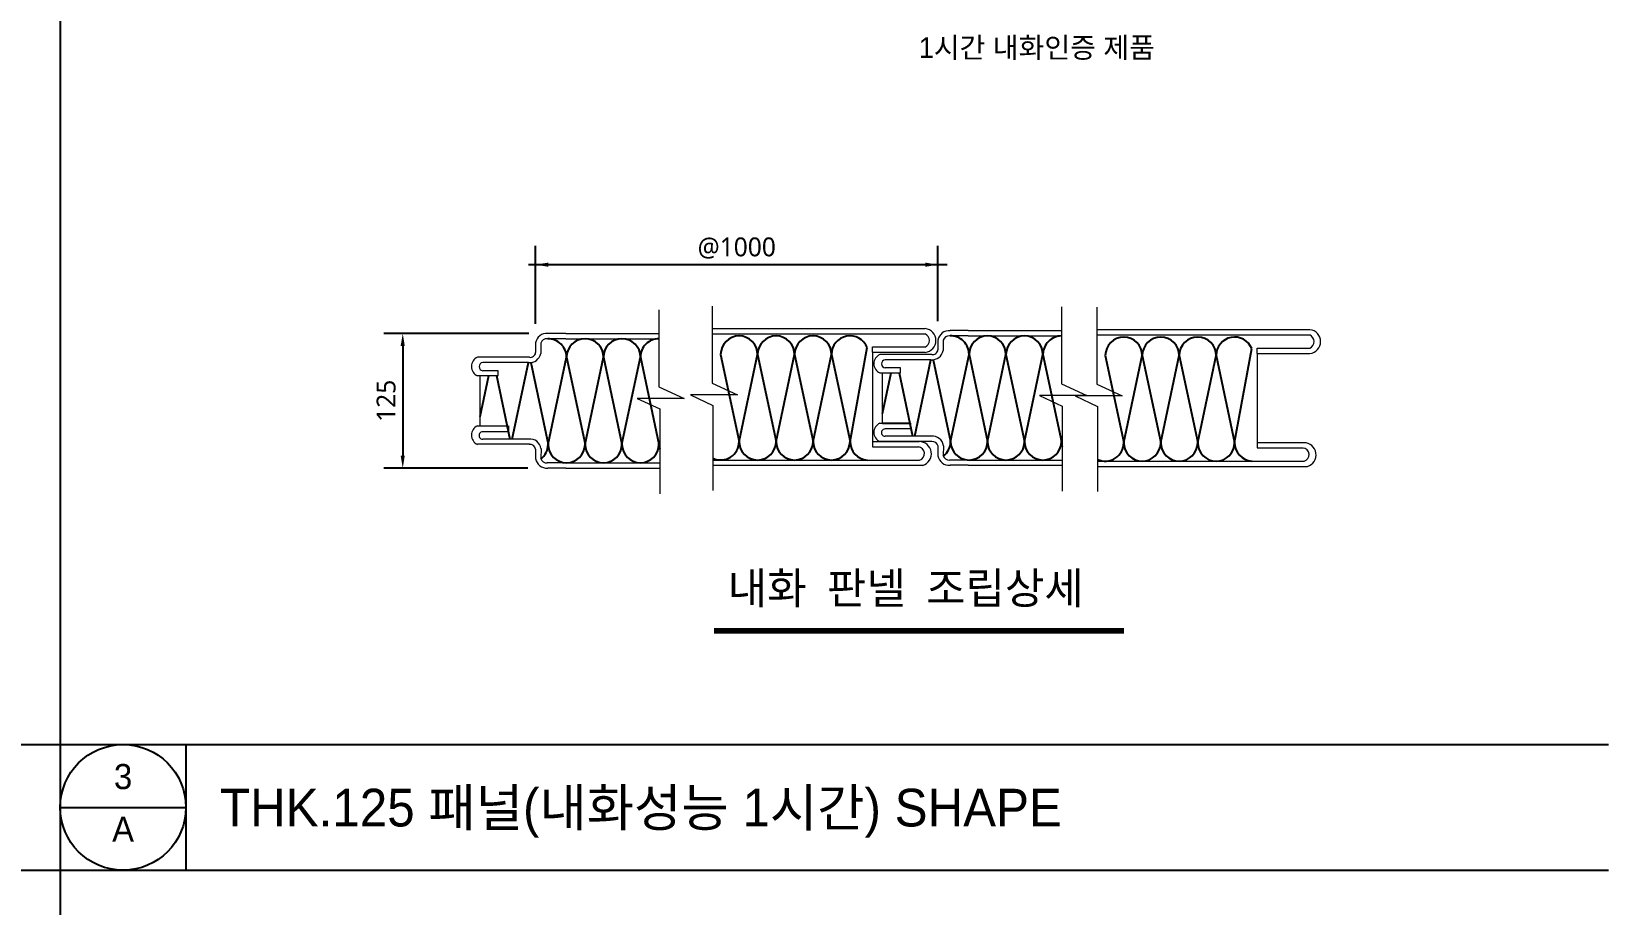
# Model space of a CAD drawing. Header units: millimetres. Extents: x 50863 to 79787, y -43062 to -37468.
# Drawn here: x 53228 to 54483, y -38882 to -38188 of the extents above; entities that cross this region are included whole.
import ezdxf
from ezdxf.enums import TextEntityAlignment as Align

# ---------------------------------------------------------------- set-up
doc = ezdxf.new("R2010")
doc.units = ezdxf.units.MM
doc.header["$LTSCALE"] = 50
doc.linetypes.add('DASHED', pattern=[0.75, 0.5, -0.25])
for name, color, linetype in [('1', 1, 'Continuous'), ('ARTINT-A1$0$MK', 3, 'Continuous'), ('ARTINT-A1$0$TEX', 7, 'Continuous'), ('DIM', 7, 'Continuous'), ('HAT', 5, 'Continuous'), ('TEXT', 3, 'Continuous'), ('WAL', 3, 'Continuous')]:
    doc.layers.add(name, color=color, linetype=linetype)
doc.styles.get("Standard").update_dxf_attribs({"font": 'txt.shx'})
doc.styles.add('나눔고딕 7', font='')
doc.styles.add('돋움', font='')
doc.styles.add('돋움체', font='')
doc.styles.get('나눔고딕 7').set_extended_font_data('NanumGothic')
doc.styles.get('돋움').set_extended_font_data('Dotum')
doc.styles.get('돋움체').set_extended_font_data('DotumChe')
doc.dimstyles.get("Standard").update_dxf_attribs({"dimtxt": 3, "dimasz": 3, "dimexe": 1.25, "dimexo": 3, "dimgap": 1, "dimtad": 1, "dimdec": 0, "dimzin": 1, "dimdsep": 46, "dimlunit": 6, "dimtxsty": 'Standard', "dimcen": 2.5, "dimadec": 0, "dimazin": 0, "dimtfac": 1, "dimtdec": 0, "dimtix": 1, "dimtmove": 2, "dimatfit": 3, "dimfxl": 0, "dimtolj": 1, "dimtzin": 1, "dimarcsym": 0})

# ---------------------------------------------------------------- blocks, each defined once
blk = doc.blocks.new('*D60')
at = {"layer": 'Defpoints', "color": 0}
for p in [(53638.9, -38427.7), (53523.5, -38534.9), (53638, -38534.9)]:
    blk.add_point(p, dxfattribs=at)
at = {"layer": 'DIM', "color": 7, "linetype": 'Continuous', "lineweight": -2, "ltscale": 1000}
for p, q in [((53623.9, -38427.7), (53508.5, -38427.7)), ((53623, -38534.9), (53508.5, -38534.9))]:
    blk.add_line(p, q, dxfattribs=at)
at = {"layer": 'DIM', "color": 0, "linetype": 'Continuous', "lineweight": -2, "ltscale": 1000}
blk.add_line((53523.5, -38437.7), (53523.5, -38524.9), dxfattribs=at)
at = {"layer": 'DIM', "color": 0}
for points in [[(53525.1, -38437.7), (53521.8, -38437.7), (53523.5, -38427.7)], [(53521.8, -38524.9), (53525.1, -38524.9), (53523.5, -38534.9)]]:
    blk.add_solid(points, dxfattribs=at)
at = {"layer": 'DIM', "color": 3, "insert": (53510.3, -38481.3), "char_height": 15, "attachment_point": 5, "rotation": 90, "style": '나눔고딕 7'}
blk.add_mtext('\\A1;125', dxfattribs=at)
blk = doc.blocks.new('*D61')
at = {"layer": 'Defpoints', "color": 0}
for p in [(53949.3, -38373), (53629.2, -38435.2), (53949.3, -38433)]:
    blk.add_point(p, dxfattribs=at)
at = {"layer": 'DIM', "color": 7, "linetype": 'Continuous', "lineweight": -2, "ltscale": 1000}
for p, q in [((53629.2, -38420.2), (53629.2, -38358)), ((53949.3, -38418), (53949.3, -38358))]:
    blk.add_line(p, q, dxfattribs=at)
at = {"layer": 'DIM', "color": 0, "linetype": 'Continuous', "lineweight": -2, "ltscale": 1000}
blk.add_line((53639.2, -38373), (53939.3, -38373), dxfattribs=at)
at = {"layer": 'DIM', "color": 0}
for points in [[(53639.2, -38371.4), (53639.2, -38374.7), (53629.2, -38373)], [(53939.3, -38374.7), (53939.3, -38371.4), (53949.3, -38373)]]:
    blk.add_solid(points, dxfattribs=at)
at = {"layer": 'DIM', "color": 3, "insert": (53789.2, -38359.8), "char_height": 15, "attachment_point": 5, "style": '나눔고딕 7'}
blk.add_mtext('\\A1;@1000', dxfattribs=at)

msp = doc.modelspace()

# ---------------------------------------------------------------- linework, layer by layer
at = {"color": 3, "lineweight": 13}
msp.add_line((53583, -38461.3), (53587.2, -38461.3), dxfattribs=at)
msp.add_line((53583, -38461.3), (53587.2, -38461.3), dxfattribs=at)
at = {"color": 7, "linetype": 'DASHED', "lineweight": 13}
msp.add_line((53585.1, -38501.2), (53585.1, -38461.3), dxfattribs=at)
at = {"color": 7, "linetype": 'Continuous', "lineweight": 13}
msp.add_line((53585.1, -38501.2), (53585.1, -38461.3), dxfattribs=at)
at = {"color": 7, "lineweight": 13}
for p, q in [((53583, -38501.2), (53587.2, -38501.2)), ((53583, -38501.2), (53587.2, -38501.2)), ((53903.1, -38499), (53907.3, -38499)), ((53903.1, -38499), (53907.3, -38499))]:
    msp.add_line(p, q, dxfattribs=at)
at = {"lineweight": 13}
for p, q in [((53629.2, -38519.8), (53629.1, -38527.3)), ((53633.5, -38519.2), (53633.4, -38527.2)), ((53653.2, -38530.6), (53638.4, -38530.6)), ((53653.2, -38534.8), (53638.8, -38534.8))]:
    msp.add_line(p, q, dxfattribs=at)
at = {"const_width": 4.5}
msp.add_lwpolyline([(54097.4, -38664.2), (53771.2, -38664.2)], dxfattribs=at)
at = {"layer": '1', "color": 7}
for p, q in [((53623.6, -38373), (53956.5, -38373)), ((53607.3, -38501.2), (53607.3, -38506)), ((53905.2, -38499), (53927.4, -38499))]:
    msp.add_line(p, q, dxfattribs=at)
at = {"layer": '1', "color": 0, "linetype": 'Continuous', "lineweight": 5}
for p, q in [((53727.3, -38408.9), (53727.3, -38470.1)), ((53769.7, -38406), (53769.7, -38467.2)), ((54047.5, -38406.6), (54047.5, -38467.8)), ((54075.6, -38406.9), (54075.6, -38468.1)), ((53769.7, -38423.8), (53893, -38423.8)), ((53893, -38423.8), (53922.5, -38423.8)), ((53922.5, -38423.8), (53939.2, -38423.8)), ((53973.4, -38425.5), (53959, -38425.5)), ((53973.4, -38425.5), (54047.5, -38425.5)), ((54075.6, -38424.7), (54198.9, -38424.7)), ((54198.9, -38424.7), (54228.5, -38424.7)), ((54228.5, -38424.7), (54245.2, -38424.7)), ((53629.2, -38435.2), (53629.2, -38442.9)), ((53633.4, -38435.4), (53633.4, -38443.6)), ((53653.2, -38431.9), (53638.4, -38431.9)), ((53653.2, -38427.7), (53638.9, -38427.7)), ((53653.2, -38427.7), (53727.3, -38427.7)), ((53653.2, -38431.9), (53727.3, -38431.9)), ((53769.7, -38428), (53893, -38428)), ((53893, -38428), (53921.9, -38428)), ((53897.2, -38438.5), (53939.2, -38438.5)), ((53897.2, -38442.7), (53897.2, -38438.5)), ((53921.9, -38428), (53939.2, -38428)), ((53949.3, -38433), (53949.3, -38440.7)), ((53953.5, -38433.1), (53953.5, -38441.3)), ((53973.4, -38429.7), (53958.6, -38429.7)), ((53973.4, -38429.7), (54047.5, -38429.7)), ((54075.6, -38428.9), (54198.9, -38428.9)), ((54198.9, -38428.9), (54227.9, -38428.9)), ((54227.9, -38428.9), (54245.1, -38428.9)), ((53624.2, -38446.6), (53583, -38446.6)), ((53623.5, -38450.8), (53587.2, -38450.8)), ((53897.2, -38442.7), (53939.2, -38442.7)), ((53897.2, -38442.7), (53939.2, -38442.7)), ((53897.2, -38442.7), (53897.2, -38513.7)), ((53944.3, -38444.4), (53903.1, -38444.4)), ((53943.7, -38448.6), (53907.3, -38448.6)), ((54203.1, -38439.4), (54245.1, -38439.4)), ((54203.1, -38443.6), (54203.1, -38439.4)), ((54203.1, -38443.6), (54245.1, -38443.6)), ((54203.1, -38443.6), (54245.1, -38443.6)), ((54203.1, -38443.6), (54203.1, -38514.6)), ((53583, -38461.3), (53599.5, -38461.3)), ((53599.5, -38457.4), (53587.2, -38457.4)), ((53599.5, -38461.3), (53599.5, -38457.4)), ((53903.1, -38459.1), (53907.3, -38459.1)), ((53903.1, -38459.1), (53907.3, -38459.1)), ((53903.1, -38459.1), (53919.6, -38459.1)), ((53905.2, -38499), (53905.2, -38459.1)), ((53905.2, -38499), (53905.2, -38459.1)), ((53919.6, -38455.2), (53907.3, -38455.2)), ((53919.6, -38459.1), (53919.6, -38455.2)), ((53727.3, -38470.1), (53747.5, -38479.4)), ((53769.7, -38467.2), (53789.8, -38476.6)), ((54047.5, -38467.8), (54067.6, -38477.1)), ((54075.6, -38468.1), (54095.8, -38477.4)), ((53747.5, -38479.4), (53710, -38479.4)), ((53710, -38479.4), (53727.9, -38487.8)), ((53727.9, -38487.8), (53727.9, -38555.4)), ((53789.8, -38476.6), (53752.4, -38476.6)), ((53752.4, -38476.6), (53770.2, -38485)), ((53770.2, -38485), (53770.2, -38552.6)), ((54067.6, -38477.1), (54030.1, -38477.1)), ((54030.1, -38477.1), (54048, -38485.6)), ((54048, -38485.6), (54048, -38553.2)), ((54095.8, -38477.4), (54058.3, -38477.4)), ((54058.3, -38477.4), (54076.2, -38485.9)), ((54076.2, -38485.9), (54076.2, -38553.5)), ((53585.1, -38501.2), (53607.3, -38501.2)), ((53927.4, -38499), (53927.4, -38503.7)), ((53607.3, -38506), (53587.2, -38506)), ((53623.8, -38511.7), (53587.2, -38511.7)), ((53897.2, -38513.7), (53934.3, -38513.7)), ((53897.2, -38513.7), (53897.2, -38517.9)), ((53944.3, -38513.7), (53903.1, -38513.7)), ((53944.3, -38513.7), (53903.1, -38513.7)), ((53927.4, -38503.7), (53907.3, -38503.7)), ((53943.9, -38509.5), (53907.3, -38509.5)), ((53624.2, -38515.9), (53583, -38515.9)), ((53624.2, -38515.9), (53583, -38515.9)), ((53897.2, -38517.9), (53933.7, -38517.9)), ((53897.2, -38517.9), (53933.7, -38517.9)), ((53949.3, -38517.5), (53949.3, -38525.1)), ((53953.6, -38517), (53953.5, -38525)), ((54203.1, -38514.6), (54240.3, -38514.6)), ((54203.1, -38514.6), (54203.1, -38518.8)), ((54203.1, -38518.8), (54239.7, -38518.8)), ((54203.1, -38518.8), (54239.7, -38518.8)), ((53653.2, -38530.6), (53727.9, -38530.6)), ((53653.2, -38534.8), (53727.9, -38534.8)), ((53770.2, -38528.4), (53893, -38528.4)), ((53770.2, -38532.6), (53922.5, -38532.6)), ((53893, -38528.4), (53921.9, -38528.4)), ((53921.9, -38528.4), (53934.7, -38528.4)), ((53922.5, -38532.6), (53937.2, -38532.6)), ((53973.4, -38528.4), (53958.5, -38528.4)), ((53973.4, -38532.6), (53959, -38532.6)), ((53973.4, -38528.4), (54048, -38528.4)), ((53973.4, -38532.6), (54048, -38532.6)), ((54076.2, -38529.3), (54198.9, -38529.3)), ((54076.2, -38533.5), (54228.5, -38533.5)), ((54198.9, -38529.3), (54227.9, -38529.3)), ((54227.9, -38529.3), (54240.6, -38529.3)), ((54228.5, -38533.5), (54243.1, -38533.5))]:
    msp.add_line(p, q, dxfattribs=at)
for centre, radius, start, end in [((53938.2, -38433.3), 9.5, 275.7168, 83.9006), ((53958.1, -38434.4), 8.91, 84.2067, 171.0722), ((54244.2, -38434.2), 9.5, 275.7168, 83.9006), ((53638, -38436.6), 8.91, 84.2067, 171.0722), ((53638, -38436.8), 4.84, 84.9737, 163.2462), ((53936.6, -38433.3), 5.84, 296.0277, 63.9723), ((53958.1, -38434.5), 4.84, 84.9737, 163.2462), ((54242.6, -38434.2), 5.84, 296.0277, 63.9723), ((53586.1, -38454), 8, 113.2984, 246.7016), ((53587.5, -38454.1), 3.29, 96.269, 263.731), ((53624.4, -38441.8), 9.13, 264.5645, 348.6714), ((53625, -38442.6), 4.16, 258.7664, 355.1795), ((53906.3, -38451.8), 8, 113.2984, 246.7016), ((53907.7, -38451.9), 3.29, 96.269, 263.731), ((53944.5, -38439.5), 9.13, 264.5645, 348.6714), ((53945.1, -38440.3), 4.16, 258.7664, 355.1795), ((53586.1, -38508.6), 8, 113.2984, 246.7016), ((53906.3, -38506.4), 8, 113.2984, 246.7016), ((53587.1, -38508.9), 2.89, 88.8261, 271.1739), ((53624.8, -38520.4), 8.72, 7.7086, 97.0125), ((53907.2, -38506.6), 2.89, 88.8261, 271.1739), ((53934.4, -38523.4), 9.65, 286.5783, 90.4964), ((53945, -38518.2), 8.72, 7.7086, 97.0125), ((53944.9, -38518.1), 4.46, 7.9365, 96.7598), ((53624.7, -38520.4), 4.46, 7.9365, 96.7598), ((53933.1, -38523.3), 5.38, 287.0392, 83.6954), ((53958.2, -38523.6), 9.03, 189.2446, 274.9727), ((53958.2, -38523.4), 5, 198.2806, 273.3392), ((54239.1, -38524.2), 5.38, 287.0392, 83.6954), ((54240.4, -38524.3), 9.65, 286.5783, 90.4964), ((53638.1, -38525.8), 9.03, 189.2446, 274.9727), ((53638.1, -38525.7), 5, 198.2806, 273.3392)]:
    msp.add_arc(centre, radius, start, end, dxfattribs=at)
at = {"layer": 'ARTINT-A1$0$MK'}
msp.add_line((53251, -38804.7), (53351, -38804.7), dxfattribs=at)
msp.add_circle((53301, -38804.7), 50, dxfattribs=at)
at = {"layer": 'HAT'}
for points in [[(53633.4, -38527.6, 0.233705), (53639.1, -38515.9), (53653.8, -38446.6, 0.419866), (53638.9, -38432)], [(53639.1, -38515.9, 1), (53668.5, -38515.9), (53683.2, -38446.6, 1), (53653.8, -38446.6), (53668.5, -38515.9)], [(53668.5, -38515.9, 1), (53697.9, -38515.9), (53712.6, -38446.6, 1), (53683.2, -38446.6), (53697.9, -38515.9)], [(53727.3, -38431.9, 0.414214), (53712.6, -38446.6), (53727.3, -38515.9)], [(53770.2, -38527, 0.548143), (53791.1, -38513.7), (53805.8, -38444.4, 1), (53776.4, -38444.4), (53791.1, -38513.7)], [(53791.1, -38513.7, 1), (53820.5, -38513.7), (53835.2, -38444.4, 1), (53805.8, -38444.4), (53820.5, -38513.7)], [(53820.5, -38513.7, 1), (53849.9, -38513.7), (53864.6, -38444.4, 1), (53835.2, -38444.4), (53849.9, -38513.7)], [(53893, -38439, 0.8259), (53864.6, -38444.4), (53879.3, -38513.7)], [(53953.5, -38525.4, 0.233705), (53959.3, -38513.7), (53974, -38444.4, 0.419866), (53959, -38429.7)], [(53959.3, -38513.7, 1), (53988.7, -38513.7), (54003.4, -38444.4, 1), (53974, -38444.4), (53988.7, -38513.7)], [(53988.7, -38513.7, 1), (54018.1, -38513.7), (54032.8, -38444.4, 1), (54003.4, -38444.4), (54018.1, -38513.7)], [(54047.5, -38429.7, 0.414214), (54032.8, -38444.4), (54047.5, -38513.7)], [(54076.2, -38527.9, 0.548143), (54097.1, -38514.6), (54111.8, -38445.3, 1), (54082.4, -38445.3), (54097.1, -38514.6)], [(54097.1, -38514.6, 1), (54126.5, -38514.6), (54141.2, -38445.3, 1), (54111.8, -38445.3), (54126.5, -38514.6)], [(54126.5, -38514.6, 1), (54155.9, -38514.6), (54170.6, -38445.3, 1), (54141.2, -38445.3), (54155.9, -38514.6)], [(54198.9, -38439.8, 0.8259), (54170.6, -38445.3), (54185.3, -38514.6)], [(53849.9, -38513.7, 1), (53879.3, -38513.7), (53893, -38439)], [(54155.9, -38514.6, 1), (54185.3, -38514.6), (54198.9, -38439.8)], [(53697.9, -38515.9, 1), (53727.3, -38515.9), (53727.9, -38513.4)], [(53879.3, -38513.7, 0.393426), (53893, -38528.4, 0.393426)], [(54018.1, -38513.7, 1), (54047.5, -38513.7), (54048, -38511.2)], [(54047.5, -38513.7, 0.06775), (54048, -38517.6, 0.06775)], [(53727.3, -38515.9, 0.06775), (53727.9, -38519.9, 0.06775)], [(54185.3, -38514.6, 0.393426), (54198.9, -38529.3, 0.393426)]]:
    msp.add_lwpolyline(points, format="xyb", dxfattribs=at)
for points in [[(53610.6, -38511.7), (53623.5, -38450.8)], [(53625.3, -38450.8), (53639.1, -38515.9)], [(53930.8, -38509.5), (53943.7, -38448.6)], [(53945.5, -38448.6), (53959.3, -38513.7)], [(53585.1, -38493.7), (53591.9, -38461.3)], [(53598.2, -38461.3), (53608.8, -38511.7)], [(53905.2, -38491.4), (53912.1, -38459.1)], [(53918.3, -38459.1), (53929, -38509.5)], [(53929.9, -38513.7), (53929.9, -38513.7)], [(53609.7, -38515.9), (53609.7, -38515.9)], [(54235.8, -38514.6), (54235.8, -38514.6)]]:
    msp.add_lwpolyline(points, dxfattribs=at)
at = {"layer": 'WAL', "color": 2}
for p, q in [((53251, -37492.2), (53251, -40217.2)), ((50862.7, -38754.7), (54482.7, -38754.7)), ((53351, -38754.7), (53351, -38854.7)), ((50862.7, -38854.7), (54482.7, -38854.7))]:
    msp.add_line(p, q, dxfattribs=at)

# ---------------------------------------------------------------- texts
at = {"layer": 'ARTINT-A1$0$MK', "style": '돋움'}
for s, p in [('3', (53301, -38790.2)), ('A', (53301, -38832.1))]:
    msp.add_text(s, height=20, dxfattribs=at).set_placement(p, align=Align.CENTER)
msp.add_text('THK.125 패널(내화성능 1시간) SHAPE', height=30, dxfattribs=at).set_placement((53378.1, -38819.9))
at = {"layer": 'ARTINT-A1$0$TEX', "style": '돋움'}
msp.add_text('1시간 내화인증 제품', height=16.335, dxfattribs=at).set_placement((53934.1, -38208.5))
at = {"layer": 'TEXT', "linetype": 'Continuous', "style": '돋움체'}
msp.add_text('내화 판넬 조립상세', height=25, dxfattribs=at).set_placement((53782, -38630.3), align=Align.MIDDLE_LEFT)

# ---------------------------------------------------------------- dimensions: what is measured, and where the dimension line sits
at = {"layer": 'DIM', "ltscale": 1000}
dim = msp.add_linear_dim(base=(53949.3, -38373), p1=(53629.2, -38435.2), p2=(53949.3, -38433), text='@1000', dimstyle='Standard', override={"dimscale": 5, "dimtxt": 3, "dimasz": 2, "dimexe": 3, "dimexo": 3, "dimgap": 1, "dimdec": 0, "dimlunit": 6, "dimtxsty": '나눔고딕 7', "dimcen": 9, "dimdle": 1012.5, "dimclre": 7, "dimclrt": 3, "dimtdec": 0, "dimtix": 1, "dimtofl": 1, "dimfxl": 3}, dxfattribs=at)
dim.commit()
dim.dimension.update_dxf_attribs({"geometry": '*D61', "text_midpoint": (53789.2, -38359.8)})
dim = msp.add_linear_dim(base=(53523.5, -38534.9), p1=(53638.9, -38427.7), p2=(53638, -38534.9), angle=90, text='125', dimstyle='Standard', override={"dimscale": 5, "dimtxt": 3, "dimasz": 2, "dimexe": 3, "dimexo": 3, "dimgap": 1, "dimdec": 0, "dimlunit": 6, "dimtxsty": '나눔고딕 7', "dimcen": 9, "dimdle": 1012.5, "dimclre": 7, "dimclrt": 3, "dimtdec": 0, "dimtix": 1, "dimtofl": 1, "dimfxl": 3}, dxfattribs=at)
dim.commit()
dim.dimension.update_dxf_attribs({"geometry": '*D60', "text_midpoint": (53510.3, -38481.3)})

doc.saveas('drawing.dxf')
